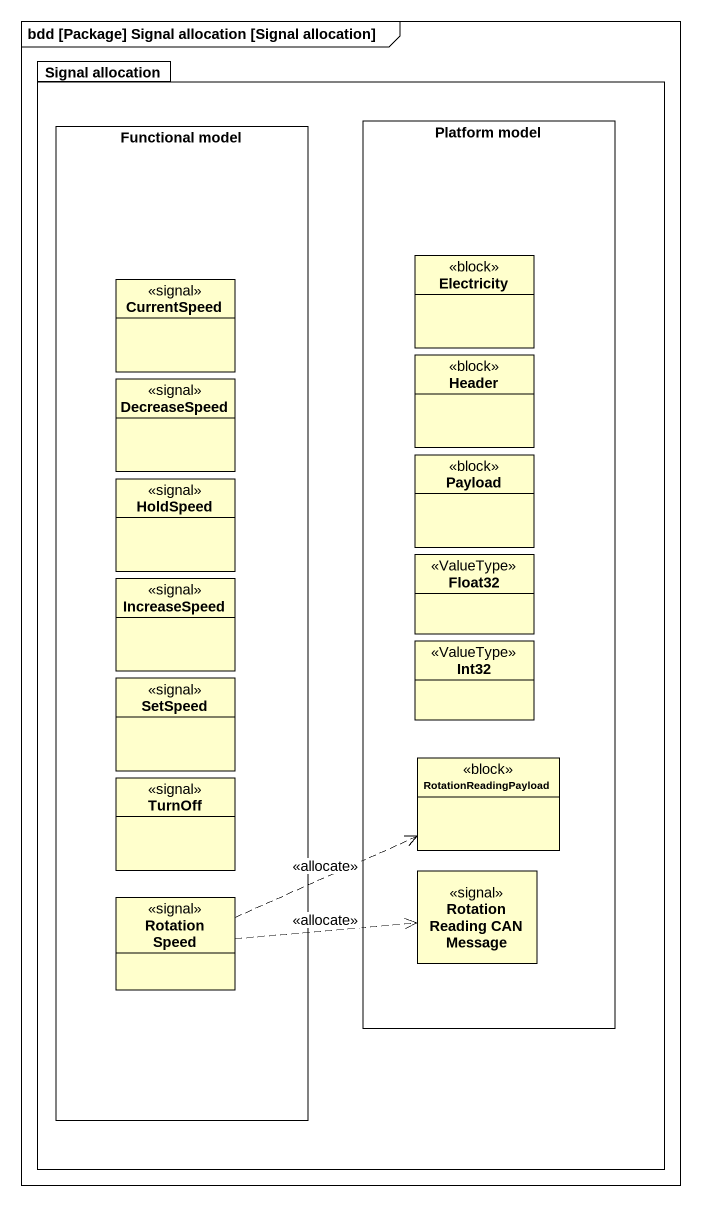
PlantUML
@startuml
mainframe bdd [Package] Signal allocation [Signal allocation]
hide circle
hide empty members
package "Signal allocation" as Signal_allocation {
  rectangle "Functional model" as Functional_model {
    class CurrentSpeed <<signal>>
    class DecreaseSpeed <<signal>>
    class HoldSpeed <<signal>>
    class IncreaseSpeed <<signal>>
    class SetSpeed <<signal>>
    class TurnOff <<signal>>
    class "Rotation Speed" as Rotation_Speed <<signal>>
  }
  rectangle "Platform model" as Platform_model {
    class Electricity <<block>>
    class "Header" as Header_ <<block>>
    class Payload <<block>>
    class Float32 <<ValueType>>
    class Int32 <<ValueType>>
    class RotationReadingPayload <<block>>
    class "Rotation Reading CAN Message" as Rotation_Reading_CAN_Message <<signal>>
  }
}
Rotation_Speed .right.> RotationReadingPayload : <<allocate>>
Rotation_Speed .right.> Rotation_Reading_CAN_Message : <<allocate>>
@enduml
